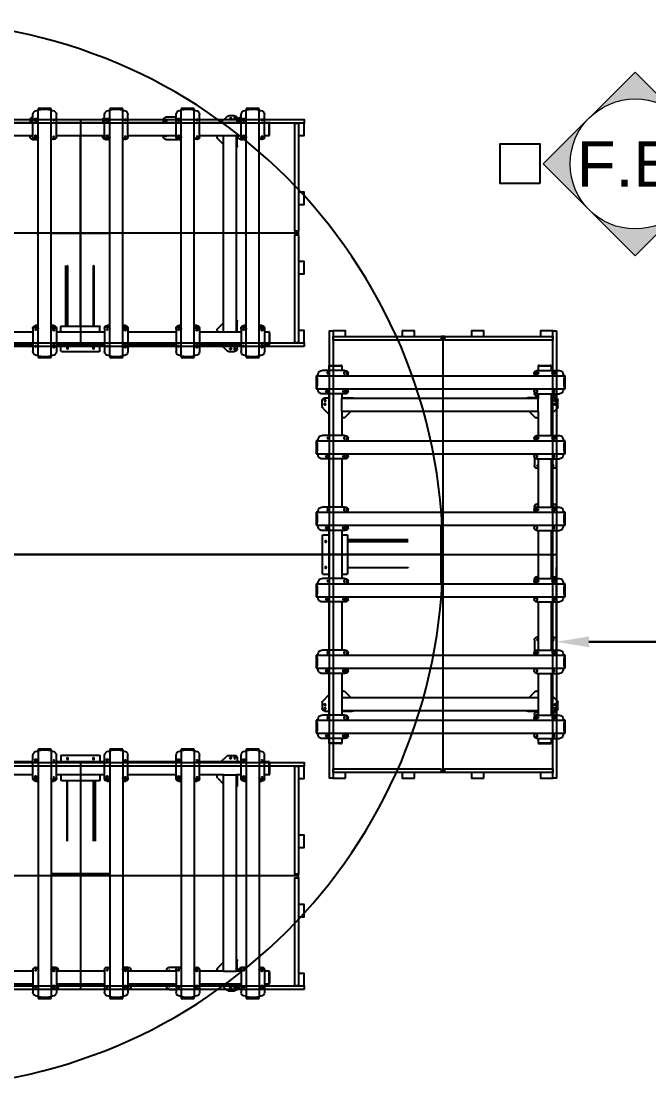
# Model space of a CAD drawing. Header units: inches. Extents: x -233729 to 737493, y -275239 to 196021.
# Drawn here: x 488664 to 493487, y 11926 to 20127 of the extents above; entities that cross this region are included whole.
import ezdxf
from ezdxf.enums import TextEntityAlignment as Align

# ---------------------------------------------------------------- set-up
doc = ezdxf.new("R2010")
doc.units = ezdxf.units.IN
doc.header["$MEASUREMENT"] = 0
for name, color, linetype in [('_FL_NEW WH_WALLS', 1, 'Continuous'), ('Default', 7, 'Continuous'), ('DV2_0', 7, 'Continuous'), ('P_AX', 7, 'Continuous'), ('pinza', 6, 'Continuous'), ('Sezioni', 7, 'Continuous'), ('supporti', 7, 'Continuous')]:
    doc.layers.add(name, color=color, linetype=linetype)
doc.layers.add('WF dimensions', color=3, linetype='Continuous', lineweight=30)
doc.styles.add('ARIAL', font='arial.ttf')
doc.styles.add('WF_txt', font='consola.ttf')
doc.dimstyles.new('DIM_50', dxfattribs={"dimscale": 50, "dimtxt": 5, "dimasz": 5, "dimexe": 2, "dimexo": 2, "dimgap": 1.1, "dimtad": 1, "dimtoh": 1, "dimdec": 3, "dimlfac": 0.001, "dimdsep": 46, "dimtxsty": 'WF_txt', "dimcen": 3, "dimclrd": 256, "dimclre": 256, "dimclrt": 7, "dimadec": 1, "dimazin": 0, "dimtfac": 1, "dimtdec": 3, "dimtmove": 0, "dimatfit": 3, "dimfxl": 10, "dimtolj": 1, "dimtzin": 0, "dimlwd": -1, "dimlwe": -1, "dimarcsym": 0})

# ---------------------------------------------------------------- blocks, each defined once
blk = doc.blocks.new('A$C61e42c62')
at = {"layer": '_FL_NEW WH_WALLS'}
blk.add_lwpolyline([(2538, 3593.95), (2526, 3593.95), (2526, 3605.95), (2538, 3605.95)], close=True, dxfattribs=at)
blk = doc.blocks.new('F.E.')
at = {"layer": 'WF dimensions', "transparency": 33554687}
h = blk.add_hatch(color=7, dxfattribs=at)
h.dxf.hatch_style = 1
h.paths.add_polyline_path([(1153007.4, 1003175.6), (1152653.8, 1003529.2, -0.198912), (1152800.3, 1003175.6, -0.198912), (1152653.8, 1002822)])
h.paths.add_polyline_path([(1152300.3, 1003882.7), (1151946.7, 1003529.2, -0.414214), (1152653.8, 1003529.2)])
h.paths.add_polyline_path([(1151800.3, 1003175.6, -0.198912), (1151946.7, 1003529.2), (1151593.2, 1003175.6), (1151946.7, 1002822, -0.198912)])
h.paths.add_polyline_path([(1152653.8, 1002822, -0.414214), (1151946.7, 1002822), (1152300.3, 1002468.5)])
at = {"layer": 'WF dimensions', "color": 7, "lineweight": 5}
blk.add_lwpolyline([(1152300.3, 1002468.5), (1153007.4, 1003175.6), (1152300.3, 1003882.7), (1151593.2, 1003175.6)], close=True, dxfattribs=at)
blk.add_circle((1152300.3, 1003175.6), 500, dxfattribs=at)
at = {"layer": 'WF dimensions', "color": 7, "style": 'ARIAL'}
blk.add_text('F.E.', height=350, dxfattribs=at).set_placement((1152300.3, 1003175.6), align=Align.MIDDLE_CENTER)
blk = doc.blocks.new('SE2')
at = {"layer": 'DV2_0', "color": 2, "linetype": 'Continuous'}
for p, q in [((520.4, 3606.4), (520.4, 3778.9)), ((560.4, 3808.9), (550.4, 3808.9)), ((560.4, 3816.9), (560.4, 3824.9)), ((560.4, 3824.9), (580.4, 3824.9)), ((560.4, 3816.9), (560.4, 1916.9)), ((580.4, 3816.9), (560.4, 3816.9)), ((580.4, 3824.9), (640.4, 3824.9)), ((580.4, 3824.9), (580.4, 3816.9)), ((580.4, 3816.9), (640.4, 3816.9)), ((640.4, 3816.9), (640.4, 3824.9)), ((640.4, 3824.9), (660.4, 3824.9)), ((660.4, 3816.9), (640.4, 3816.9)), ((660.4, 3824.9), (660.4, 3816.9)), ((660.4, 3816.9), (660.4, 1916.9)), ((670.4, 3808.9), (660.4, 3808.9)), ((700.4, 3606.4), (700.4, 3778.9)), ((797.2, 3776.9), (750.4, 3776.9)), ((1020.4, 3606.4), (1020.4, 3778.9)), ((1060.4, 3808.9), (1050.4, 3808.9)), ((1060.4, 3816.9), (1060.4, 3824.9)), ((1060.4, 3824.9), (1080.4, 3824.9)), ((1060.4, 3816.9), (1060.4, 1916.9)), ((1080.4, 3816.9), (1060.4, 3816.9)), ((1080.4, 3824.9), (1140.4, 3824.9)), ((1080.4, 3824.9), (1080.4, 3816.9)), ((1080.4, 3816.9), (1140.4, 3816.9)), ((1140.4, 3816.9), (1140.4, 3824.9)), ((1140.4, 3824.9), (1160.4, 3824.9)), ((1160.4, 3816.9), (1140.4, 3816.9)), ((1160.4, 3824.9), (1160.4, 3816.9)), ((1160.4, 3816.9), (1160.4, 1916.9)), ((1170.4, 3808.9), (1160.4, 3808.9)), ((1200.4, 3606.4), (1200.4, 3778.9)), ((1570.4, 3606.4), (1570.4, 3778.9)), ((1610.4, 3808.9), (1600.4, 3808.9)), ((1610.4, 3816.9), (1610.4, 3824.9)), ((1610.4, 3824.9), (1630.4, 3824.9)), ((1610.4, 3816.9), (1610.4, 1916.9)), ((1630.4, 3816.9), (1610.4, 3816.9)), ((1630.4, 3824.9), (1690.4, 3824.9)), ((1630.4, 3824.9), (1630.4, 3816.9)), ((1630.4, 3816.9), (1690.4, 3816.9)), ((1690.4, 3816.9), (1690.4, 3824.9)), ((1690.4, 3824.9), (1710.4, 3824.9)), ((1710.4, 3816.9), (1690.4, 3816.9)), ((1710.4, 3824.9), (1710.4, 3816.9)), ((1710.4, 3816.9), (1710.4, 1916.9)), ((1720.4, 3808.9), (1710.4, 3808.9)), ((1750.4, 3606.4), (1750.4, 3778.9)), ((1790.4, 3776.9), (2080.4, 3776.9)), ((2120.4, 3606.4), (2120.4, 3778.9)), ((2160.4, 3808.9), (2150.4, 3808.9)), ((2160.4, 3816.9), (2160.4, 3824.9)), ((2160.4, 3824.9), (2180.4, 3824.9)), ((2160.4, 3816.9), (2160.4, 1916.9)), ((2180.4, 3816.9), (2160.4, 3816.9)), ((2180.4, 3824.9), (2240.4, 3824.9)), ((2180.4, 3824.9), (2180.4, 3816.9)), ((2180.4, 3816.9), (2240.4, 3816.9)), ((2240.4, 3816.9), (2240.4, 3824.9)), ((2240.4, 3824.9), (2260.4, 3824.9)), ((2260.4, 3816.9), (2240.4, 3816.9)), ((2260.4, 3824.9), (2260.4, 3816.9)), ((2260.4, 3816.9), (2260.4, 1916.9)), ((2270.4, 3808.9), (2260.4, 3808.9)), ((2300.4, 3606.4), (2300.4, 3778.9)), ((2670.4, 3606.4), (2670.4, 3778.9)), ((2710.4, 3808.9), (2700.4, 3808.9)), ((2710.4, 3816.9), (2710.4, 3824.9)), ((2710.4, 3824.9), (2730.4, 3824.9)), ((2710.4, 3816.9), (2710.4, 1916.9)), ((2730.4, 3816.9), (2710.4, 3816.9)), ((2730.4, 3824.9), (2790.4, 3824.9)), ((2730.4, 3824.9), (2730.4, 3816.9)), ((2730.4, 3816.9), (2790.4, 3816.9)), ((2790.4, 3816.9), (2790.4, 3824.9)), ((2790.4, 3824.9), (2810.4, 3824.9)), ((2810.4, 3816.9), (2790.4, 3816.9)), ((2810.4, 3824.9), (2810.4, 3816.9)), ((2810.4, 3816.9), (2810.4, 1916.9)), ((2820.4, 3808.9), (2810.4, 3808.9)), ((2850.4, 3606.4), (2850.4, 3778.9)), ((3073.7, 3776.9), (3120.4, 3776.9)), ((3170.4, 3606.4), (3170.4, 3778.9)), ((3210.4, 3808.9), (3200.4, 3808.9)), ((3210.4, 3816.9), (3210.4, 3824.9)), ((3210.4, 3824.9), (3230.4, 3824.9)), ((3210.4, 3816.9), (3210.4, 1916.9)), ((3230.4, 3816.9), (3210.4, 3816.9)), ((3230.4, 3824.9), (3290.4, 3824.9)), ((3230.4, 3824.9), (3230.4, 3816.9)), ((3230.4, 3816.9), (3290.4, 3816.9)), ((3290.4, 3816.9), (3290.4, 3824.9)), ((3290.4, 3824.9), (3310.4, 3824.9)), ((3310.4, 3816.9), (3290.4, 3816.9)), ((3310.4, 3824.9), (3310.4, 3816.9)), ((3310.4, 3816.9), (3310.4, 1916.9)), ((3320.4, 3808.9), (3310.4, 3808.9)), ((3350.4, 3606.4), (3350.4, 3778.9)), ((481.4, 3718.9), (481.4, 3726.9)), ((481.4, 3726.9), (485.4, 3726.9)), ((481.4, 3718.9), (481.4, 3634.9)), ((485.4, 3718.9), (485.4, 3726.9)), ((485.4, 3726.9), (520.4, 3726.9)), ((485.4, 3726.9), (485.4, 3718.9)), ((485.4, 3634.9), (485.4, 3718.9)), ((485.4, 3718.9), (485.4, 3634.9)), ((674.4, 3730.9), (674.4, 3742.9)), ((676, 3726.9), (684.9, 3726.9)), ((686.4, 3742.9), (686.4, 3730.9)), ((700.4, 3726.9), (1020.4, 3726.9)), ((730.4, 3756.9), (730.4, 3726.9)), ((811.3, 3771.1), (855.4, 3726.9)), ((1174.4, 3730.9), (1174.4, 3742.9)), ((1176, 3726.9), (1184.9, 3726.9)), ((1186.4, 3742.9), (1186.4, 3730.9)), ((1200.4, 3726.9), (1570.4, 3726.9)), ((1724.4, 3730.9), (1724.4, 3742.9)), ((1726, 3726.9), (1734.9, 3726.9)), ((1736.4, 3742.9), (1736.4, 3730.9)), ((1750.4, 3726.9), (2120.4, 3726.9)), ((1785.4, 3771.9), (1785.4, 3726.9)), ((2085.4, 3771.9), (2085.4, 3726.9)), ((2274.4, 3730.9), (2274.4, 3742.9)), ((2276, 3726.9), (2284.9, 3726.9)), ((2286.4, 3742.9), (2286.4, 3730.9)), ((2300.4, 3726.9), (2670.4, 3726.9)), ((2824.4, 3730.9), (2824.4, 3742.9)), ((2826, 3726.9), (2834.9, 3726.9)), ((2836.4, 3742.9), (2836.4, 3730.9)), ((2850.4, 3726.9), (3170.4, 3726.9)), ((3059.6, 3771.1), (3015.4, 3726.9)), ((3140.4, 3756.9), (3140.4, 3726.9)), ((3324.4, 3730.9), (3324.4, 3742.9)), ((3326, 3726.9), (3334.9, 3726.9)), ((3336.4, 3742.9), (3336.4, 3730.9)), ((3350.4, 3726.9), (3385.4, 3726.9)), ((3385.4, 3718.9), (3385.4, 3726.9)), ((3385.4, 3726.9), (3389.4, 3726.9)), ((3385.4, 3718.9), (3385.4, 3726.9)), ((3385.4, 3634.9), (3385.4, 3718.9)), ((3385.4, 3634.9), (3385.4, 3718.9)), ((3389.4, 3726.9), (3389.4, 3718.9)), ((3389.4, 3634.9), (3389.4, 3718.9)), ((481.4, 3626.9), (481.4, 3634.9)), ((485.4, 3626.9), (481.4, 3626.9)), ((485.4, 3626.9), (485.4, 3634.9)), ((485.4, 3634.9), (485.4, 3626.9)), ((485.4, 3626.9), (520.4, 3626.9)), ((674.4, 3600.9), (674.4, 3612.9)), ((686.4, 3612.9), (686.4, 3600.9)), ((700.4, 3626.9), (735.4, 3626.9)), ((730.4, 3626.9), (730.4, 3546.9)), ((743.4, 3626.9), (735.4, 3626.9)), ((735.4, 2116.9), (735.4, 3626.9)), ((827.4, 3626.9), (743.4, 3626.9)), ((835.4, 3626.9), (827.4, 3626.9)), ((835.4, 3626.9), (1020.4, 3626.9)), ((835.4, 2116.9), (835.4, 3626.9)), ((885.4, 3615.2), (885.4, 3626.9)), ((1174.4, 3600.9), (1174.4, 3612.9)), ((1186.4, 3612.9), (1186.4, 3600.9)), ((1200.4, 3626.9), (1570.4, 3626.9)), ((1724.4, 3600.9), (1724.4, 3612.9)), ((1736.4, 3612.9), (1736.4, 3600.9)), ((1750.4, 3626.9), (2120.4, 3626.9)), ((1785.4, 3626.9), (1785.4, 3587.9)), ((2085.4, 3626.9), (2085.4, 3587.9)), ((2274.4, 3600.9), (2274.4, 3612.9)), ((2286.4, 3612.9), (2286.4, 3600.9)), ((2300.4, 3626.9), (2670.4, 3626.9)), ((2824.4, 3600.9), (2824.4, 3612.9)), ((2836.4, 3612.9), (2836.4, 3600.9)), ((2850.4, 3626.9), (3035.4, 3626.9)), ((2985.4, 3615.2), (2985.4, 3626.9)), ((3035.4, 3626.9), (3043.4, 3626.9)), ((3035.4, 3626.9), (3035.4, 2116.9)), ((3043.4, 3626.9), (3127.4, 3626.9)), ((3127.4, 3626.9), (3135.4, 3626.9)), ((3135.4, 3626.9), (3170.4, 3626.9)), ((3135.4, 3626.9), (3135.4, 2116.9)), ((3140.4, 3626.9), (3140.4, 3546.9)), ((3324.4, 3600.9), (3324.4, 3612.9)), ((3336.4, 3612.9), (3336.4, 3600.9)), ((3350.4, 3626.9), (3385.4, 3626.9)), ((3385.4, 3626.9), (3385.4, 3634.9)), ((3385.4, 3626.9), (3385.4, 3634.9)), ((3389.4, 3626.9), (3385.4, 3626.9)), ((3389.4, 3634.9), (3389.4, 3626.9)), ((560.4, 3579.4), (540.4, 3579.4)), ((680.4, 3579.4), (660.4, 3579.4)), ((879.6, 3601.1), (835.4, 3556.9)), ((1060.4, 3579.4), (1040.4, 3579.4)), ((1180.4, 3579.4), (1160.4, 3579.4)), ((1610.4, 3579.4), (1590.4, 3579.4)), ((1730.4, 3579.4), (1710.4, 3579.4)), ((1790.4, 3582.9), (2080.4, 3582.9)), ((1822.4, 3582.9), (1822.4, 3117.9)), ((1823.4, 3117.9), (1823.4, 3582.9)), ((1834.4, 3582.9), (1834.4, 3117.9)), ((1835.4, 3117.9), (1835.4, 3582.9)), ((2036.4, 3582.9), (2036.4, 3117.9)), ((2037.4, 3117.9), (2037.4, 3582.9)), ((2160.4, 3579.4), (2140.4, 3579.4)), ((2280.4, 3579.4), (2260.4, 3579.4)), ((2710.4, 3579.4), (2690.4, 3579.4)), ((2830.4, 3579.4), (2810.4, 3579.4)), ((2991.3, 3601.1), (3035.4, 3556.9)), ((3210.4, 3579.4), (3190.4, 3579.4)), ((3330.4, 3579.4), (3310.4, 3579.4)), ((1822.4, 3117.9), (1823.4, 3117.9)), ((1834.4, 3117.9), (1835.4, 3117.9)), ((2036.4, 3117.9), (2037.4, 3117.9)), ((534.4, 2120.9), (534.4, 2132.9)), ((546.4, 2132.9), (546.4, 2120.9)), ((556.9, 2146.9), (560.4, 2146.9)), ((660.4, 2146.9), (676, 2146.9)), ((684.9, 2146.9), (696.9, 2146.9)), ((730.4, 2116.9), (730.4, 2196.9)), ((879.6, 2142.8), (835.4, 2186.9)), ((1034.4, 2120.9), (1034.4, 2132.9)), ((1046.4, 2132.9), (1046.4, 2120.9)), ((1160.4, 2146.9), (1176, 2146.9)), ((1184.9, 2146.9), (1251.8, 2146.9)), ((1567.9, 2146.9), (1586, 2146.9)), ((1584.4, 2120.9), (1584.4, 2132.9)), ((1594.9, 2146.9), (1610.4, 2146.9)), ((1596.4, 2132.9), (1596.4, 2120.9)), ((2126.8, 2146.9), (2136, 2146.9)), ((2134.4, 2120.9), (2134.4, 2132.9)), ((2144.9, 2146.9), (2160.4, 2146.9)), ((2146.4, 2132.9), (2146.4, 2120.9)), ((2260.4, 2146.9), (2266.8, 2146.9)), ((2592, 2146.9), (2686, 2146.9)), ((2684.4, 2120.9), (2684.4, 2132.9)), ((2694.9, 2146.9), (2710.4, 2146.9)), ((2696.4, 2132.9), (2696.4, 2120.9)), ((3035.4, 2186.9), (2991.3, 2142.8)), ((3140.4, 2196.9), (3140.4, 2116.9)), ((3166.3, 2146.9), (3186, 2146.9)), ((3184.4, 2120.9), (3184.4, 2132.9)), ((3194.9, 2146.9), (3210.4, 2146.9)), ((3196.4, 2132.9), (3196.4, 2120.9)), ((481.4, 2108.9), (481.4, 2116.9)), ((481.4, 2116.9), (485.4, 2116.9)), ((481.4, 2108.9), (481.4, 2024.9)), ((485.4, 2108.9), (485.4, 2116.9)), ((485.4, 2116.9), (520.4, 2116.9)), ((485.4, 2116.9), (485.4, 2108.9)), ((485.4, 2024.9), (485.4, 2108.9)), ((485.4, 2108.9), (485.4, 2024.9)), ((520.4, 2127.4), (520.4, 1954.9)), ((536, 2116.9), (544.9, 2116.9)), ((536.9, 2116.9), (536.9, 2126.9)), ((700.4, 2127.4), (700.4, 1954.9)), ((700.4, 2116.9), (735.4, 2116.9)), ((716.9, 2126.9), (716.9, 2116.9)), ((743.4, 2116.9), (735.4, 2116.9)), ((827.4, 2116.9), (743.4, 2116.9)), ((835.4, 2116.9), (827.4, 2116.9)), ((835.4, 2116.9), (1020.4, 2116.9)), ((885.4, 2128.6), (885.4, 2116.9)), ((1020.4, 2127.4), (1020.4, 1954.9)), ((1036, 2116.9), (1044.9, 2116.9)), ((1200.4, 2127.4), (1200.4, 1954.9)), ((1200.4, 2116.9), (1570.4, 2116.9)), ((1271.8, 2126.9), (1271.8, 2116.9)), ((1547.9, 2116.9), (1547.9, 2126.9)), ((1570.4, 2127.4), (1570.4, 1954.9)), ((1586, 2116.9), (1594.9, 2116.9)), ((1727.9, 2126.9), (1727.9, 2122.6)), ((1750.4, 2127.4), (1750.4, 1954.9)), ((1750.4, 2116.9), (2120.4, 2116.9)), ((2106.8, 2116.9), (2106.8, 2126.9)), ((2120.4, 2127.4), (2120.4, 1954.9)), ((2136, 2116.9), (2144.9, 2116.9)), ((2300.4, 2127.4), (2300.4, 1954.9)), ((2300.4, 2116.9), (2670.4, 2116.9)), ((2572, 2116.9), (2572, 2126.9)), ((2670.4, 2127.4), (2670.4, 1954.9)), ((2686, 2116.9), (2694.9, 2116.9)), ((2850.4, 2127.4), (2850.4, 1954.9)), ((2850.4, 2116.9), (3035.4, 2116.9)), ((2985.4, 2116.9), (2985.4, 2128.6)), ((3035.4, 2116.9), (3043.4, 2116.9)), ((3043.4, 2116.9), (3127.4, 2116.9)), ((3127.4, 2116.9), (3135.4, 2116.9)), ((3135.4, 2116.9), (3170.4, 2116.9)), ((3146.3, 2116.9), (3146.3, 2126.9)), ((3170.4, 2127.4), (3170.4, 1954.9)), ((3186, 2116.9), (3194.9, 2116.9)), ((3326.3, 2126.9), (3326.3, 2124.1)), ((3350.4, 2127.4), (3350.4, 1954.9)), ((3350.4, 2116.9), (3385.4, 2116.9)), ((3385.4, 2108.9), (3385.4, 2116.9)), ((3385.4, 2108.9), (3385.4, 2116.9)), ((3385.4, 2116.9), (3389.4, 2116.9)), ((3385.4, 2024.9), (3385.4, 2108.9)), ((3385.4, 2108.9), (3385.4, 2024.9)), ((3389.4, 2116.9), (3389.4, 2108.9)), ((3389.4, 2108.9), (3389.4, 2024.9)), ((481.4, 2016.9), (481.4, 2024.9)), ((485.4, 2016.9), (481.4, 2016.9)), ((485.4, 2016.9), (485.4, 2024.9)), ((485.4, 2024.9), (485.4, 2016.9)), ((485.4, 2016.9), (520.4, 2016.9)), ((534.4, 1990.9), (534.4, 2002.9)), ((536.9, 1996.9), (536.9, 2007.7)), ((546.4, 2002.9), (546.4, 1990.9)), ((700.4, 2016.9), (1020.4, 2016.9)), ((716.9, 2016.9), (716.9, 1996.9)), ((730.4, 1986.9), (730.4, 2016.9)), ((811.3, 1972.8), (855.4, 2016.9)), ((1034.4, 1990.9), (1034.4, 2002.9)), ((1046.4, 2002.9), (1046.4, 1990.9)), ((1200.4, 2016.9), (1570.4, 2016.9)), ((1251.8, 1976.9), (1200.4, 1976.9)), ((1271.8, 2016.9), (1271.8, 1996.9)), ((1547.9, 1996.9), (1547.9, 2016.9)), ((1570.4, 1976.9), (1567.9, 1976.9)), ((1584.4, 1990.9), (1584.4, 2002.9)), ((1596.4, 2002.9), (1596.4, 1990.9)), ((1727.9, 2001.2), (1727.9, 1996.9)), ((1750.4, 2016.9), (2120.4, 2016.9)), ((2106.8, 1996.9), (2106.8, 2016.9)), ((2134.4, 1990.9), (2134.4, 2002.9)), ((2146.4, 2002.9), (2146.4, 1990.9)), ((2300.4, 2016.9), (2670.4, 2016.9)), ((2572, 1996.9), (2572, 2016.9)), ((2670.4, 1976.9), (2592, 1976.9)), ((2684.4, 1990.9), (2684.4, 2002.9)), ((2696.4, 2002.9), (2696.4, 1990.9)), ((2850.4, 2016.9), (3170.4, 2016.9)), ((3015.4, 2016.9), (3059.6, 1972.8)), ((3140.4, 2016.9), (3140.4, 1986.9)), ((3146.3, 1996.9), (3146.3, 2016.9)), ((3170.4, 1976.9), (3166.3, 1976.9)), ((3184.4, 1990.9), (3184.4, 2002.9)), ((3196.4, 2002.9), (3196.4, 1990.9)), ((3326.3, 1999.7), (3326.3, 1996.9)), ((3350.4, 2016.9), (3385.4, 2016.9)), ((3385.4, 2016.9), (3385.4, 2024.9)), ((3385.4, 2016.9), (3385.4, 2024.9)), ((3389.4, 2016.9), (3385.4, 2016.9)), ((3389.4, 2024.9), (3389.4, 2016.9)), ((550.4, 1924.9), (560.4, 1924.9)), ((560.4, 1916.9), (580.4, 1916.9)), ((560.4, 1908.9), (560.4, 1916.9)), ((580.4, 1908.9), (560.4, 1908.9)), ((640.4, 1916.9), (580.4, 1916.9)), ((580.4, 1916.9), (580.4, 1908.9)), ((640.4, 1908.9), (580.4, 1908.9)), ((640.4, 1908.9), (640.4, 1916.9)), ((640.4, 1916.9), (660.4, 1916.9)), ((660.4, 1908.9), (640.4, 1908.9)), ((660.4, 1924.9), (670.4, 1924.9)), ((660.4, 1916.9), (660.4, 1908.9)), ((797.2, 1966.9), (750.4, 1966.9)), ((1050.4, 1924.9), (1060.4, 1924.9)), ((1060.4, 1916.9), (1080.4, 1916.9)), ((1060.4, 1908.9), (1060.4, 1916.9)), ((1080.4, 1908.9), (1060.4, 1908.9)), ((1140.4, 1916.9), (1080.4, 1916.9)), ((1080.4, 1916.9), (1080.4, 1908.9)), ((1140.4, 1908.9), (1080.4, 1908.9)), ((1140.4, 1908.9), (1140.4, 1916.9)), ((1140.4, 1916.9), (1160.4, 1916.9)), ((1160.4, 1908.9), (1140.4, 1908.9)), ((1160.4, 1924.9), (1170.4, 1924.9)), ((1160.4, 1916.9), (1160.4, 1908.9)), ((1600.4, 1924.9), (1610.4, 1924.9)), ((1610.4, 1916.9), (1630.4, 1916.9)), ((1610.4, 1908.9), (1610.4, 1916.9)), ((1630.4, 1908.9), (1610.4, 1908.9)), ((1690.4, 1916.9), (1630.4, 1916.9)), ((1630.4, 1916.9), (1630.4, 1908.9)), ((1690.4, 1908.9), (1630.4, 1908.9)), ((1690.4, 1908.9), (1690.4, 1916.9)), ((1690.4, 1916.9), (1710.4, 1916.9)), ((1710.4, 1908.9), (1690.4, 1908.9)), ((1710.4, 1924.9), (1720.4, 1924.9)), ((1710.4, 1916.9), (1710.4, 1908.9)), ((2150.4, 1924.9), (2160.4, 1924.9)), ((2160.4, 1916.9), (2180.4, 1916.9)), ((2160.4, 1908.9), (2160.4, 1916.9)), ((2180.4, 1908.9), (2160.4, 1908.9)), ((2240.4, 1916.9), (2180.4, 1916.9)), ((2180.4, 1916.9), (2180.4, 1908.9)), ((2240.4, 1908.9), (2180.4, 1908.9)), ((2240.4, 1908.9), (2240.4, 1916.9)), ((2240.4, 1916.9), (2260.4, 1916.9)), ((2260.4, 1908.9), (2240.4, 1908.9)), ((2260.4, 1924.9), (2270.4, 1924.9)), ((2260.4, 1916.9), (2260.4, 1908.9)), ((2700.4, 1924.9), (2710.4, 1924.9)), ((2710.4, 1916.9), (2730.4, 1916.9)), ((2710.4, 1908.9), (2710.4, 1916.9)), ((2730.4, 1908.9), (2710.4, 1908.9)), ((2790.4, 1916.9), (2730.4, 1916.9)), ((2730.4, 1916.9), (2730.4, 1908.9)), ((2790.4, 1908.9), (2730.4, 1908.9)), ((2790.4, 1908.9), (2790.4, 1916.9)), ((2790.4, 1916.9), (2810.4, 1916.9)), ((2810.4, 1908.9), (2790.4, 1908.9)), ((2810.4, 1924.9), (2820.4, 1924.9)), ((2810.4, 1916.9), (2810.4, 1908.9)), ((3120.4, 1966.9), (3073.7, 1966.9)), ((3200.4, 1924.9), (3210.4, 1924.9)), ((3210.4, 1916.9), (3230.4, 1916.9)), ((3210.4, 1908.9), (3210.4, 1916.9)), ((3230.4, 1908.9), (3210.4, 1908.9)), ((3290.4, 1916.9), (3230.4, 1916.9)), ((3230.4, 1916.9), (3230.4, 1908.9)), ((3290.4, 1908.9), (3230.4, 1908.9)), ((3290.4, 1908.9), (3290.4, 1916.9)), ((3290.4, 1916.9), (3310.4, 1916.9)), ((3310.4, 1908.9), (3290.4, 1908.9)), ((3310.4, 1924.9), (3320.4, 1924.9)), ((3310.4, 1916.9), (3310.4, 1908.9))]:
    blk.add_line(p, q, dxfattribs=at)
for centre, radius in [((540.4, 3736.9), 5), ((750.4, 3756.9), 6.5), ((780.4, 3756.9), 5.05), ((1040.4, 3736.9), 5), ((1590.4, 3736.9), 5), ((1835.4, 3751.9), 6), ((2035.4, 3751.9), 6), ((2140.4, 3736.9), 5), ((2690.4, 3736.9), 5), ((3090.4, 3756.9), 5.05), ((3120.4, 3756.9), 6.5), ((3190.4, 3736.9), 5), ((540.4, 3606.9), 5), ((1040.4, 3606.9), 5), ((1590.4, 3606.9), 5), ((2140.4, 3606.9), 5), ((2690.4, 3606.9), 5), ((3190.4, 3606.9), 5), ((680.4, 2126.9), 5), ((1180.4, 2126.9), 5), ((1730.4, 2126.9), 5), ((2280.4, 2126.9), 5), ((2830.4, 2126.9), 5), ((3330.4, 2126.9), 5), ((680.4, 1996.9), 5), ((750.4, 1986.9), 6.5), ((780.4, 1986.9), 5.05), ((1180.4, 1996.9), 5), ((1251.8, 2004.4), 6.5), ((1730.4, 1996.9), 5), ((2280.4, 1996.9), 5), ((2592, 2004.4), 6.5), ((2830.4, 1996.9), 5), ((3090.4, 1986.9), 5.05), ((3120.4, 1986.9), 6.5), ((3330.4, 1996.9), 5)]:
    blk.add_circle(centre, radius, dxfattribs=at)
for centre, radius, start, end in [((550.4, 3778.9), 30, 90, 180), ((670.4, 3778.9), 30, 0, 90), ((750.4, 3756.9), 20, 90, 180), ((797.2, 3756.9), 20, 45, 90), ((1050.4, 3778.9), 30, 90, 180), ((1170.4, 3778.9), 30, 0, 90), ((1600.4, 3778.9), 30, 90, 180), ((1720.4, 3778.9), 30, 0, 90), ((1790.4, 3771.9), 5, 90, 180), ((2080.4, 3771.9), 5, 0, 90), ((2150.4, 3778.9), 30, 90, 180), ((2270.4, 3778.9), 30, 0, 90), ((2700.4, 3778.9), 30, 90, 180), ((2820.4, 3778.9), 30, 0, 90), ((3073.7, 3756.9), 20, 90, 135), ((3120.4, 3756.9), 20, 0, 90), ((3200.4, 3778.9), 30, 90, 180), ((3320.4, 3778.9), 30, 0, 90), ((680.4, 3742.9), 6, 0, 180), ((680.4, 3730.9), 6, 180, 0), ((680.4, 3721.9), 6.5, 50.28486, 129.71514), ((1180.4, 3742.9), 6, 0, 180), ((1180.4, 3730.9), 6, 180, 0), ((1180.4, 3721.9), 6.5, 50.28486, 129.71514), ((1730.4, 3742.9), 6, 0, 180), ((1730.4, 3730.9), 6, 180, 0), ((1730.4, 3721.9), 6.5, 50.28486, 129.71514), ((2280.4, 3742.9), 6, 0, 180), ((2280.4, 3730.9), 6, 180, 0), ((2280.4, 3721.9), 6.5, 50.28486, 129.71514), ((2830.4, 3742.9), 6, 0, 180), ((2830.4, 3730.9), 6, 180, 0), ((2830.4, 3721.9), 6.5, 50.28486, 129.71514), ((3330.4, 3742.9), 6, 0, 180), ((3330.4, 3730.9), 6, 180, 0), ((3330.4, 3721.9), 6.5, 50.28486, 129.71514), ((680.4, 3612.9), 6, 0, 180), ((680.4, 3606.9), 6.5, 22.61986, 157.38014), ((865.4, 3615.2), 20, 315, 0), ((1180.4, 3612.9), 6, 0, 180), ((1180.4, 3606.9), 6.5, 22.61986, 157.38014), ((1730.4, 3612.9), 6, 0, 180), ((1730.4, 3606.9), 6.5, 22.61986, 157.38014), ((2280.4, 3612.9), 6, 0, 180), ((2280.4, 3606.9), 6.5, 22.61986, 157.38014), ((2830.4, 3612.9), 6, 0, 180), ((2830.4, 3606.9), 6.5, 22.61986, 157.38014), ((3005.4, 3615.2), 20, 180, 225), ((3330.4, 3612.9), 6, 0, 180), ((3330.4, 3606.9), 6.5, 22.61986, 157.38014), ((540.4, 3606.4), 20, 180, 0), ((540.4, 3599.4), 20, 180, 270), ((680.4, 3606.4), 20, 180, 0), ((680.4, 3606.9), 6.5, 202.61986, 337.38014), ((680.4, 3600.9), 6, 180, 0), ((680.4, 3599.4), 20, 270, 0), ((750.4, 3546.9), 20, 180, 221.40962), ((1040.4, 3606.4), 20, 180, 0), ((1040.4, 3599.4), 20, 180, 270), ((1180.4, 3606.4), 20, 180, 0), ((1180.4, 3606.9), 6.5, 202.61986, 337.38014), ((1180.4, 3600.9), 6, 180, 0), ((1180.4, 3599.4), 20, 270, 0), ((1590.4, 3606.4), 20, 180, 0), ((1590.4, 3599.4), 20, 180, 270), ((1730.4, 3606.4), 20, 180, 0), ((1730.4, 3606.9), 6.5, 202.61986, 337.38014), ((1730.4, 3600.9), 6, 180, 0), ((1730.4, 3599.4), 20, 270, 0), ((1790.4, 3587.9), 5, 180, 270), ((2080.4, 3587.9), 5, 270, 0), ((2140.4, 3606.4), 20, 180, 0), ((2140.4, 3599.4), 20, 180, 270), ((2280.4, 3606.4), 20, 180, 0), ((2280.4, 3606.9), 6.5, 202.61986, 337.38014), ((2280.4, 3600.9), 6, 180, 0), ((2280.4, 3599.4), 20, 270, 0), ((2690.4, 3606.4), 20, 180, 0), ((2690.4, 3599.4), 20, 180, 270), ((2830.4, 3606.4), 20, 180, 0), ((2830.4, 3606.9), 6.5, 202.61986, 337.38014), ((2830.4, 3600.9), 6, 180, 0), ((2830.4, 3599.4), 20, 270, 0), ((3120.4, 3546.9), 20, 318.59038, 0), ((3190.4, 3606.4), 20, 180, 0), ((3190.4, 3599.4), 20, 180, 270), ((3330.4, 3606.4), 20, 180, 0), ((3330.4, 3606.9), 6.5, 202.61986, 337.38014), ((3330.4, 3600.9), 6, 180, 0), ((3330.4, 3599.4), 20, 270, 0), ((540.4, 2127.4), 20, 0, 180), ((540.4, 2132.9), 6, 0, 180), ((556.9, 2126.9), 20, 143.17734, 180), ((556.9, 2126.9), 20, 90, 112.48328), ((680.4, 2127.4), 20, 0, 180), ((696.9, 2126.9), 20, 0, 90), ((750.4, 2196.9), 20, 138.59038, 180), ((865.4, 2128.6), 20, 0, 45), ((1040.4, 2127.4), 20, 0, 180), ((1040.4, 2132.9), 6, 0, 180), ((1180.4, 2127.4), 20, 0, 180), ((1251.8, 2126.9), 20, 0, 90), ((1567.9, 2126.9), 20, 90, 180), ((1590.4, 2127.4), 20, 0, 180), ((1590.4, 2132.9), 6, 0, 180), ((1730.4, 2127.4), 20, 0, 180), ((1707.9, 2126.9), 20, 57.00546, 82.77231), ((2126.8, 2126.9), 20, 90, 180), ((2140.4, 2127.4), 20, 0, 180), ((2140.4, 2132.9), 6, 0, 180), ((2280.4, 2127.4), 20, 0, 180), ((2266.8, 2126.9), 20, 72.12359, 90), ((2592, 2126.9), 20, 90, 180), ((2690.4, 2127.4), 20, 0, 180), ((2690.4, 2132.9), 6, 0, 180), ((2830.4, 2127.4), 20, 0, 180), ((3005.4, 2128.6), 20, 135, 180), ((3120.4, 2196.9), 20, 0, 41.40962), ((3166.3, 2126.9), 20, 90, 180), ((3190.4, 2127.4), 20, 0, 180), ((3190.4, 2132.9), 6, 0, 180), ((3330.4, 2127.4), 20, 0, 180), ((3306.3, 2126.9), 20, 54.03096, 78.01321), ((540.4, 2120.9), 6, 180, 0), ((696.9, 2119.4), 6.5, 0, 56.44929), ((696.9, 2119.4), 6.5, 337.38014, 0), ((1040.4, 2120.9), 6, 180, 0), ((1251.8, 2119.4), 6.5, 0, 202.61986), ((1251.8, 2119.4), 6.5, 337.38014, 0), ((1567.9, 2119.4), 6.5, 67.22482, 202.61986), ((1590.4, 2120.9), 6, 180, 0), ((1707.9, 2126.9), 20, 0, 11.68603), ((2126.8, 2119.4), 6.5, 167.49055, 192.50945), ((2140.4, 2120.9), 6, 180, 0), ((2592, 2119.4), 6.5, 0, 202.61986), ((2592, 2119.4), 6.5, 337.38014, 0), ((2690.4, 2120.9), 6, 180, 0), ((3166.3, 2119.4), 6.5, 50.28015, 202.61986), ((3190.4, 2120.9), 6, 180, 0), ((3306.3, 2126.9), 20, 0, 7.26041), ((540.4, 2002.9), 6, 0, 180), ((540.4, 1990.9), 6, 180, 0), ((556.9, 1996.9), 20, 180, 216.82266), ((696.9, 2004.4), 6.5, 0, 56.44929), ((696.9, 2004.4), 6.5, 303.55071, 0), ((696.9, 1996.9), 20, 280.34759, 0), ((750.4, 1986.9), 20, 180, 270), ((797.2, 1986.9), 20, 270, 315), ((1040.4, 2002.9), 6, 0, 180), ((1040.4, 1990.9), 6, 180, 0), ((1251.8, 1996.9), 20, 270, 0), ((1567.9, 1996.9), 20, 180, 270), ((1567.9, 2004.4), 6.5, 67.22482, 292.77518), ((1590.4, 2002.9), 6, 0, 180), ((1590.4, 1990.9), 6, 180, 0), ((1707.9, 1996.9), 20, 348.31397, 0), ((2126.8, 1996.9), 20, 180, 251.50121), ((2126.8, 2004.4), 6.5, 167.49055, 192.50945), ((2140.4, 2002.9), 6, 0, 180), ((2140.4, 1990.9), 6, 180, 0), ((2592, 1996.9), 20, 180, 270), ((2690.4, 2002.9), 6, 0, 180), ((2690.4, 1990.9), 6, 180, 0), ((3073.7, 1986.9), 20, 225, 270), ((3120.4, 1986.9), 20, 270, 0), ((3166.3, 1996.9), 20, 180, 270), ((3166.3, 2004.4), 6.5, 50.28015, 309.71985), ((3190.4, 2002.9), 6, 0, 180), ((3190.4, 1990.9), 6, 180, 0), ((3306.3, 1996.9), 20, 352.73959, 0), ((550.4, 1954.9), 30, 180, 270), ((670.4, 1954.9), 30, 270, 0), ((1050.4, 1954.9), 30, 180, 270), ((1170.4, 1954.9), 30, 270, 0), ((1600.4, 1954.9), 30, 180, 270), ((1720.4, 1954.9), 30, 270, 0), ((2150.4, 1954.9), 30, 180, 270), ((2270.4, 1954.9), 30, 270, 0), ((2700.4, 1954.9), 30, 180, 270), ((2820.4, 1954.9), 30, 270, 0), ((3200.4, 1954.9), 30, 180, 270), ((3320.4, 1954.9), 30, 270, 0)]:
    blk.add_arc(centre, radius, start, end, dxfattribs=at)
at = {"layer": 'DV2_0', "color": 7, "linetype": 'Continuous'}
for centre in [(780.4, 3756.9), (3090.4, 3756.9), (780.4, 1986.9), (3090.4, 1986.9)]:
    blk.add_arc(centre, 6, 255, 195, dxfattribs=at)
blk = doc.blocks.new('A$C2BE94B00')
at = {"layer": 'supporti', "color": 1}
for p, q in [((1454, 1674), (1454, 208)), ((1229, 958), (1679, 958))]:
    blk.add_line(p, q, dxfattribs=at)
at = {"layer": 'Default'}
blk.add_blockref('SE2', (-481.4, -1908.9), dxfattribs=at)
blk = doc.blocks.new('A$C4C4516A4')
at = {"layer": 'supporti', "color": 1}
blk.add_blockref('A$C2BE94B00', (0, 0), dxfattribs=at)
blk = doc.blocks.new('A$C48CB4C16')
at = {"color": 1}
for p, q in [((8201.1, 4905.5, 710.7), (0, 4905.5, 710.7)), ((4100.6, 4905.5, 710.7), (8201.1, 4905.5, 710.7))]:
    blk.add_line(p, q, dxfattribs=at)
at = {"layer": 'P_AX', "color": 6}
blk.add_circle((4100.6, 4905.5, 710.7), 4100.6, dxfattribs=at)
blk = doc.blocks.new('A$C359573D4')
at = {"color": 1}
for p, q in [((1721, 0), (1721, 1745)), ((3397, 872.5), (45, 872.5))]:
    blk.add_line(p, q, dxfattribs=at)
at = {"layer": 'Sezioni'}
for p, q in [((45, 887), (45, 858)), ((3397, 887), (3397, 858))]:
    blk.add_line(p, q, dxfattribs=at)
for points in [[(3442, 1745), (0, 1745), (0, 1717), (3442, 1717)], [(0, 1717), (45, 1717), (45, 1622), (0, 1622)], [(73, 1717), (45, 1717), (45, 887), (73, 887)], [(3397, 1717), (3369, 1717), (3369, 887), (3397, 887)], [(3397, 1717), (3442, 1717), (3442, 1622), (3397, 1622)], [(0, 1187), (45, 1187), (45, 1092), (0, 1092)], [(3397, 1187), (3442, 1187), (3442, 1092), (3397, 1092)], [(73, 858), (45, 858), (45, 28), (73, 28)], [(3397, 858), (3369, 858), (3369, 28), (3397, 28)], [(0, 653), (45, 653), (45, 558), (0, 558)], [(3397, 653), (3442, 653), (3442, 558), (3397, 558)], [(0, 123), (45, 123), (45, 28), (0, 28)], [(3397, 123), (3442, 123), (3442, 28), (3397, 28)], [(3442, 28), (0, 28), (0, 0), (3442, 0)]]:
    blk.add_lwpolyline(points, close=True, dxfattribs=at)
blk = doc.blocks.new('*D524')
at = {"layer": 'WF dimensions', "transparency": 16777216}
for p, q in [((499451.2, 16082), (499451.2, 15254.4)), ((492777.5, 15926.1), (492777.5, 15254.4)), ((499201.2, 15354.4), (493027.5, 15354.4))]:
    blk.add_line(p, q, dxfattribs=at)
for points in [[(493027.5, 15396), (493027.5, 15312.7), (492777.5, 15354.4)], [(499201.2, 15396), (499201.2, 15312.7), (499451.2, 15354.4)]]:
    blk.add_solid(points, dxfattribs=at)
at = {"layer": 'WF dimensions', "color": 7, "transparency": 16777216, "char_height": 250, "attachment_point": 5, "style": 'WF_txt'}
for s, insert in [('\\A1;6.674', (496114.3, 15536.1)), ('\\A1;[21\'-10 3/4"]', (496114.3, 15121.7))]:
    blk.add_mtext(s, dxfattribs=dict(at, insert=insert))

msp = doc.modelspace()

# ---------------------------------------------------------------- block references
at = {"color": 1, "xscale": -1, "rotation": 180}
msp.add_blockref('A$C48CB4C16', (483703.87457, 20931.61615, -710.66459), dxfattribs=at)
at = {"xscale": -1}
for p, rotation in [((487397.5864, 19371.08573), 180), ((491032.50227, 14305.08573), 270.0000000027006), ((487397.5864, 14426.08573), 180)]:
    msp.add_blockref('A$C359573D4', p, dxfattribs=dict(at, rotation=rotation))
at = {"layer": '_FL_NEW WH_WALLS', "color": 0, "xscale": 25.39999999990112, "yscale": 25.39999999990112, "zscale": 25.39999999990112}
msp.add_blockref('A$C61e42c62', (428185.33739, -72406.61113, -162219.4368), dxfattribs=at)
at = {"layer": 'pinza', "color": 6, "linetype": 'Continuous', "xscale": -1}
for p, rotation in [((487664.58593, 19456.58575), 180), ((487664.58641, 19456.58575), 180), ((492846.00229, 17480.08573), 90.00000000270055)]:
    msp.add_blockref('A$C4C4516A4', p, dxfattribs=dict(at, rotation=rotation))
msp.add_blockref('A$C4C4516A4', (490572.5864, 12612.58572), dxfattribs=at)
at = {"layer": 'WF dimensions'}
msp.add_blockref('F.E.', (-658917.58741, -984145.81187, 162219.4368), dxfattribs=at)

# ---------------------------------------------------------------- dimensions: what is measured, and where the dimension line sits
at = {"layer": 'WF dimensions', "color": 7, "true_color": 0xffffff}
dim = msp.add_linear_dim(base=(492777.50227, 15354.36582), p1=(499451.18944, 16182.0489), p2=(492777.50227, 16026.08573), dimstyle='DIM_50', override={"dimpost": '\\X'}, dxfattribs=at)
dim.commit()
dim.dimension.update_dxf_attribs({"geometry": '*D524', "text_midpoint": (496114.34586, 15354.36582)})

doc.saveas('drawing.dxf')
